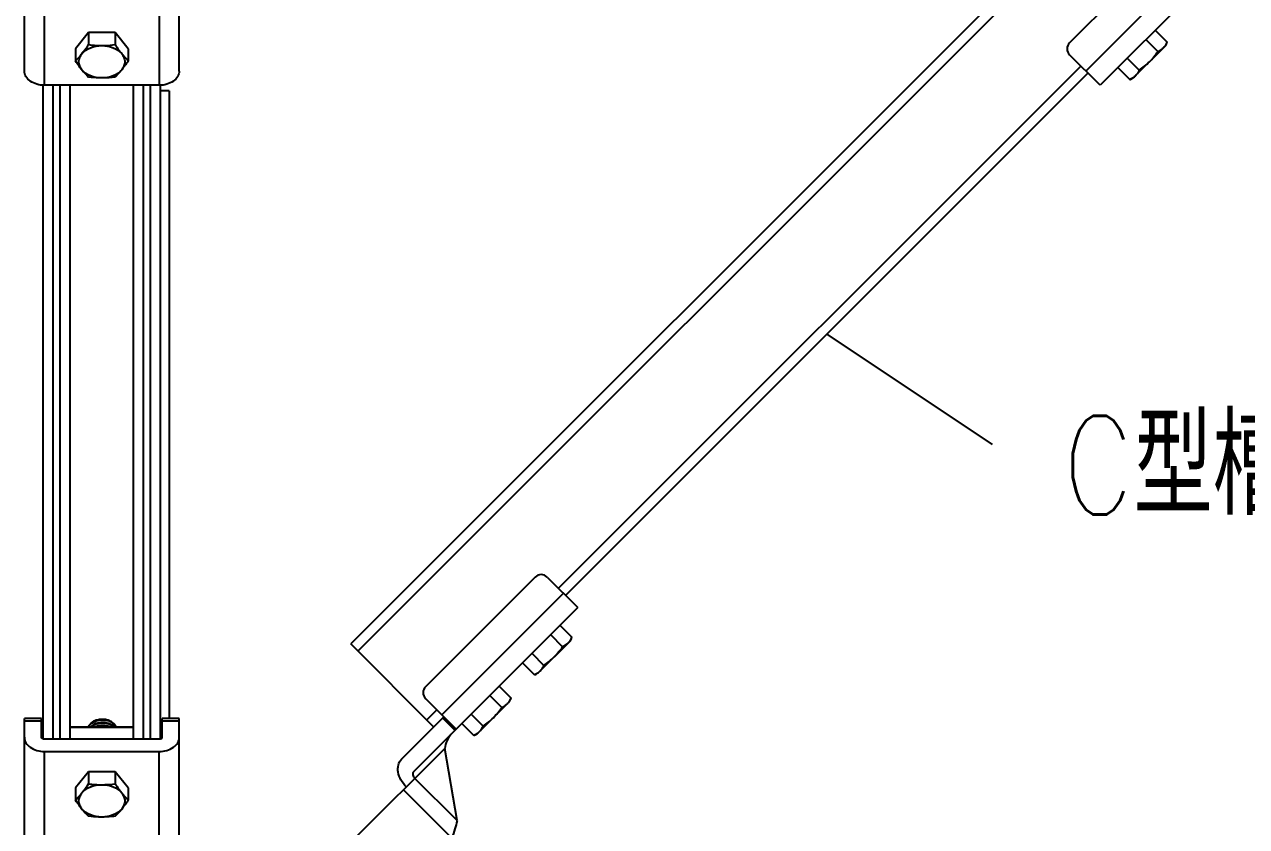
# Model space of a CAD drawing. Extents: x 1382187 to 1725648, y 860327 to 1571294.
# Drawn here: x 1531597 to 1536550, y 1212180 to 1215432 of the extents above; entities that cross this region are included whole.
import ezdxf

# ---------------------------------------------------------------- set-up
doc = ezdxf.new("R2010")
doc.units = 0
doc.header["$LTSCALE"] = 1000
doc.header["$MEASUREMENT"] = 0
doc.layers.add('W_DIM', color=4, linetype='Continuous')
doc.styles.get("Standard").update_dxf_attribs({"font": 'gbenor.shx', "bigfont": 'gbcbig.shx'})
doc.styles.add('wwp100', font='txt.shx', dxfattribs={"width": 0.7, "height": 400, "bigfont": 'hztxt.shx'})
doc.dimstyles.get("Standard").update_dxf_attribs({"dimtxt": 0.18, "dimasz": 0.18, "dimexe": 0.18, "dimexo": 0.0625, "dimgap": 0.09, "dimtad": 0, "dimtih": 1, "dimtoh": 1, "dimdec": 4, "dimzin": 0, "dimdsep": 46, "dimtxsty": 'Standard', "dimcen": 0.09, "dimadec": 0, "dimazin": 0, "dimtfac": 1, "dimtdec": 4, "dimtofl": 0, "dimtmove": 0, "dimatfit": 3, "dimfxl": 0, "dimtolj": 1, "dimtzin": 0, "dimarcsym": 0})

msp = doc.modelspace()

# ---------------------------------------------------------------- linework, layer by layer
at = {"linetype": 'Continuous'}
for p, q in [((1536104.2, 1216104.9), (1532919.4, 1212920)), ((1536133, 1216076.1), (1532948.1, 1212891.3)), ((1531597.1, 1215242.4), (1531597.1, 1215811.2)), ((1532224.4, 1215242.4), (1532224.4, 1215811.2)), ((1535833.2, 1215357.4), (1536276.7, 1215801)), ((1535898.9, 1215242.4), (1536391.7, 1215735.3)), ((1531678.4, 1215184.9), (1531678.4, 1215708.7)), ((1532143.1, 1215679.2), (1532143.1, 1215184.9)), ((1536464.4, 1215693), (1535956.4, 1215184.9)), ((1531857.1, 1215398.5), (1531803.4, 1215332.8)), ((1531857.1, 1215398.5), (1531857.1, 1215349.6)), ((1531964.4, 1215398.5), (1531857.1, 1215398.5)), ((1531964.4, 1215398.5), (1531964.4, 1215349.6)), ((1532018.1, 1215332.8), (1531964.4, 1215398.5)), ((1536142.2, 1215370.7), (1536191, 1215321.9)), ((1536180.1, 1215408.7), (1536229, 1215359.8)), ((1531803.4, 1215332.8), (1531803.4, 1215283.9)), ((1532018.1, 1215332.8), (1532018.1, 1215283.9)), ((1536091.1, 1215214.5), (1536222.5, 1215345.9)), ((1536222.5, 1215345.9), (1536229, 1215359.8)), ((1535956.4, 1215184.9), (1535833.2, 1215308.1)), ((1536066.3, 1215294.9), (1536115.2, 1215246)), ((1535878.3, 1215263), (1533761.3, 1213145.9)), ((1535907.1, 1215234.2), (1533790, 1213117.2)), ((1536028.3, 1215256.9), (1536077.2, 1215208)), ((1531672.6, 1212534.7), (1531672.6, 1215184.9)), ((1532143.1, 1215184.9), (1531678.4, 1215184.9)), ((1531713.3, 1212533.5), (1531713.3, 1215184.9)), ((1531742.3, 1212533.5), (1531742.3, 1215184.9)), ((1531783, 1212533.5), (1531783, 1215184.9)), ((1532038.5, 1212533.5), (1532038.5, 1215184.9)), ((1532079.2, 1212533.5), (1532079.2, 1215184.9)), ((1532108.2, 1212533.5), (1532108.2, 1215184.9)), ((1532148.9, 1212534.7), (1532148.9, 1215184.9)), ((1536091.1, 1215214.5), (1536077.2, 1215208)), ((1532183.7, 1215162.3), (1532148.9, 1215162.3)), ((1532183.7, 1215162.3), (1532183.7, 1212617.6)), ((1533666.8, 1213191.1), (1533223.3, 1212747.5)), ((1533716.1, 1213191.1), (1533839.3, 1213067.9)), ((1533781.8, 1213125.4), (1533289, 1212632.6)), ((1533346.5, 1212575.1), (1533839.3, 1213067.9)), ((1533767.3, 1212995.9), (1533816.2, 1212947)), ((1533729.4, 1212958), (1533778.3, 1212909.1)), ((1533809.7, 1212933.2), (1533816.2, 1212947)), ((1533256.1, 1212583.3), (1532919.4, 1212920)), ((1533678.3, 1212801.8), (1533809.7, 1212933.2)), ((1533615.6, 1212844.2), (1533664.5, 1212795.3)), ((1533653.5, 1212882.1), (1533702.4, 1212833.2)), ((1533678.3, 1212801.8), (1533664.5, 1212795.3)), ((1533520.9, 1212749.5), (1533569.8, 1212700.6)), ((1533346.1, 1212575.5), (1533223.3, 1212698.3)), ((1533483, 1212711.6), (1533531.9, 1212662.7)), ((1533563.3, 1212686.8), (1533569.8, 1212700.6)), ((1533268.5, 1212653.1), (1533227.4, 1212612)), ((1533431.9, 1212555.3), (1533563.3, 1212686.8)), ((1531597.1, 1212048.9), (1531597.1, 1212617.6)), ((1531666.8, 1212617.6), (1531597.1, 1212617.6)), ((1531666.8, 1212607.4), (1531597.1, 1212607.4)), ((1531666.8, 1212541.7), (1531666.8, 1212617.6)), ((1532154.7, 1212541.7), (1532154.7, 1212617.6)), ((1532224.4, 1212617.6), (1532154.7, 1212617.6)), ((1532224.4, 1212607.4), (1532154.7, 1212607.4)), ((1532224.4, 1212048.9), (1532224.4, 1212617.6)), ((1533125.3, 1212452.4), (1533295.7, 1212622.9)), ((1533292.4, 1212619.5), (1533341.7, 1212570.2)), ((1533369.2, 1212597.7), (1533418, 1212548.9)), ((1533407.1, 1212635.7), (1533456, 1212586.8)), ((1531783, 1212584.5), (1532038.5, 1212584.5)), ((1531783, 1212582.8), (1532038.5, 1212582.8)), ((1533174.6, 1212403.2), (1533345, 1212573.6)), ((1533431.9, 1212555.3), (1533418, 1212548.9)), ((1532143.1, 1212533.5), (1531678.4, 1212533.5)), ((1531785, 1212535), (1531786.5, 1212533.5)), ((1532035, 1212533.5), (1532036.5, 1212535)), ((1532932.7, 1212128.4), (1533300.4, 1212496.1)), ((1533350.5, 1212204), (1533300.4, 1212496.1)), ((1531678.4, 1211989.9), (1531678.4, 1212484.2)), ((1531678.4, 1212484.2), (1532143.1, 1212484.2)), ((1532143.1, 1211976.1), (1532143.1, 1212484.2)), ((1531857.1, 1212402.1), (1531803.4, 1212336.4)), ((1531857.1, 1212402.1), (1531857.1, 1212353.2)), ((1531964.4, 1212402.1), (1531857.1, 1212402.1)), ((1532018.1, 1212336.4), (1531964.4, 1212402.1)), ((1531964.4, 1212402.1), (1531964.4, 1212353.2)), ((1533350.5, 1212204), (1533179.4, 1212375.1)), ((1531803.4, 1212336.4), (1531803.4, 1212287.5)), ((1532018.1, 1212336.4), (1532018.1, 1212287.5)), ((1533132.9, 1212328.7), (1533329.3, 1212132.3))]:
    msp.add_line(p, q, dxfattribs=at)
for centre, radius, start, end in [((1535857.8, 1215332.8), 34.8, 135, 225), ((1531570.8, 1215524.9), 334.9, 313.9914, 320.7735), ((1532089.7, 1215459.2), 334.9, 219.2265, 226.0086), ((1533691.5, 1213166.4), 34.8, 45, 135), ((1533247.9, 1212722.9), 34.8, 135, 225), ((1531913.2, 1212535), 67.1, 100.3047, 102.2499), ((1531916, 1212545), 68.9, 69.4703, 74.8773), ((1531916.9, 1212546), 66.1, 69.6939, 69.8962), ((1531917.8, 1212548.5), 63.5, 65.0364, 69.7243), ((1531913.3, 1212522.2), 67.6, 99.5601, 100.813), ((1531930.4, 1212556.7), 40.6, 43.29, 44.8708), ((1531570.8, 1212528.4), 334.9, 313.9914, 320.7735), ((1532089.7, 1212462.7), 334.9, 219.2265, 226.0086)]:
    msp.add_arc(centre, radius, start, end, dxfattribs=at)
for points, knots in [([(1531830.3, 1215313.1), (1531832.6, 1215315.9), (1531841.9, 1215327.7), (1531850.7, 1215340.1), (1531857.1, 1215349.6)], [0, 0, 0, 0, 0.239452, 1, 1, 1, 1]), ([(1531830.3, 1215313.1), (1531839.1, 1215323.8), (1531865.1, 1215340.8), (1531895, 1215345.9), (1531910.8, 1215345.9)], [0, 0, 0, 0, 0.468341, 1, 1, 1, 1]), ([(1531857.1, 1215349.6), (1531861.5, 1215349.1), (1531879.3, 1215347), (1531897.3, 1215345.9), (1531910.8, 1215345.9)], [0, 0, 0, 0, 0.249182, 1, 1, 1, 1]), ([(1531910.8, 1215345.9), (1531915.2, 1215345.9), (1531933.2, 1215346.3), (1531951.1, 1215347.9), (1531964.4, 1215349.6)], [0, 0, 0, 0, 0.250767, 1, 1, 1, 1]), ([(1531910.8, 1215345.9), (1531926.5, 1215345.9), (1531956.4, 1215340.8), (1531982.4, 1215323.8), (1531991.2, 1215313.1)], [0, 0, 0, 0, 0.531659, 1, 1, 1, 1]), ([(1531964.4, 1215349.6), (1531966.6, 1215346.4), (1531975.1, 1215333.9), (1531984.1, 1215321.7), (1531991.2, 1215313.1)], [0, 0, 0, 0, 0.259411, 1, 1, 1, 1]), ([(1536191, 1215321.9), (1536193.1, 1215322.8), (1536201.3, 1215326.9), (1536208.9, 1215332.3), (1536213.7, 1215337.1)], [0, 0, 0, 0, 0.255699, 1, 1, 1, 1]), ([(1536213.7, 1215337.1), (1536215.3, 1215338.7), (1536221.4, 1215345.5), (1536226.1, 1215353.6), (1536229, 1215359.8)], [0, 0, 0, 0, 0.246322, 1, 1, 1, 1]), ([(1531830.3, 1215247.4), (1531828, 1215250.2), (1531818.6, 1215262), (1531809.9, 1215274.4), (1531803.4, 1215283.9)], [0, 0, 0, 0, 0.239452, 1, 1, 1, 1]), ([(1531830.3, 1215247.4), (1531826.4, 1215252.1), (1531820.1, 1215262.5), (1531816.7, 1215280.2), (1531820.1, 1215298), (1531826.4, 1215308.3), (1531830.3, 1215313.1)], [0, 0, 0, 0, 0.257487, 0.5, 0.742513, 1, 1, 1, 1]), ([(1531991.2, 1215313.1), (1531993.4, 1215310.4), (1532001.9, 1215300.3), (1532011.1, 1215290.7), (1532018.1, 1215283.9)], [0, 0, 0, 0, 0.264209, 1, 1, 1, 1]), ([(1531991.2, 1215313.1), (1531995.1, 1215308.3), (1532001.4, 1215298), (1532004.8, 1215280.2), (1532001.4, 1215262.5), (1531995.1, 1215252.1), (1531991.2, 1215247.4)], [0, 0, 0, 0, 0.257487, 0.5, 0.742513, 1, 1, 1, 1]), ([(1532018.1, 1215283.9), (1532015.9, 1215280.7), (1532007.3, 1215268.2), (1531998.3, 1215256), (1531991.2, 1215247.4)], [0, 0, 0, 0, 0.259411, 1, 1, 1, 1]), ([(1531678.4, 1215184.9), (1531668, 1215184.9), (1531647.6, 1215187.7), (1531621, 1215199.7), (1531602.1, 1215218.5), (1531597.1, 1215234.8), (1531597.1, 1215242.4)], [0, 0, 0, 0, 0.287977, 0.555343, 0.790527, 1, 1, 1, 1]), ([(1531910.8, 1215214.5), (1531895, 1215214.5), (1531865.1, 1215219.6), (1531839.1, 1215236.6), (1531830.3, 1215247.4)], [0, 0, 0, 0, 0.531659, 1, 1, 1, 1]), ([(1531910.8, 1215214.5), (1531906.3, 1215214.5), (1531888.3, 1215214.8), (1531870.4, 1215216.5), (1531857.1, 1215218.2)], [0, 0, 0, 0, 0.250767, 1, 1, 1, 1]), ([(1531991.2, 1215247.4), (1531982.4, 1215236.6), (1531956.4, 1215219.6), (1531926.5, 1215214.5), (1531910.8, 1215214.5)], [0, 0, 0, 0, 0.468341, 1, 1, 1, 1]), ([(1531964.4, 1215218.2), (1531960, 1215217.6), (1531942.2, 1215215.6), (1531924.2, 1215214.5), (1531910.8, 1215214.5)], [0, 0, 0, 0, 0.249182, 1, 1, 1, 1]), ([(1531991.2, 1215247.4), (1531989, 1215244.7), (1531980.5, 1215234.6), (1531971.4, 1215225), (1531964.4, 1215218.2)], [0, 0, 0, 0, 0.264209, 1, 1, 1, 1]), ([(1532224.4, 1215242.4), (1532224.4, 1215234.8), (1532219.4, 1215218.5), (1532200.5, 1215199.7), (1532173.9, 1215187.7), (1532153.5, 1215184.9), (1532143.1, 1215184.9)], [0, 0, 0, 0, 0.209473, 0.444657, 0.712023, 1, 1, 1, 1]), ([(1536099.9, 1215223.3), (1536101.5, 1215224.9), (1536107.6, 1215231.7), (1536112.2, 1215239.7), (1536115.2, 1215246)], [0, 0, 0, 0, 0.246322, 1, 1, 1, 1]), ([(1536077.2, 1215208), (1536078.4, 1215208.6), (1536082.9, 1215210.8), (1536087.3, 1215213.3), (1536090.4, 1215215.5)], [0, 0, 0, 0, 0.253346, 1, 1, 1, 1]), ([(1533800.9, 1212924.4), (1533802.5, 1212926), (1533808.7, 1212932.8), (1533813.3, 1212940.8), (1533816.2, 1212947)], [0, 0, 0, 0, 0.246322, 1, 1, 1, 1]), ([(1533778.3, 1212909.1), (1533780.4, 1212910.1), (1533788.6, 1212914.2), (1533796.1, 1212919.6), (1533800.9, 1212924.4)], [0, 0, 0, 0, 0.255699, 1, 1, 1, 1]), ([(1533664.5, 1212795.3), (1533665.6, 1212795.8), (1533670.2, 1212798), (1533674.6, 1212800.6), (1533677.7, 1212802.7)], [0, 0, 0, 0, 0.253346, 1, 1, 1, 1]), ([(1533687.1, 1212810.6), (1533688.7, 1212812.2), (1533694.8, 1212819), (1533699.5, 1212827), (1533702.4, 1212833.2)], [0, 0, 0, 0, 0.246322, 1, 1, 1, 1]), ([(1533554.5, 1212678), (1533556.1, 1212679.6), (1533562.2, 1212686.4), (1533566.9, 1212694.4), (1533569.8, 1212700.6)], [0, 0, 0, 0, 0.246322, 1, 1, 1, 1]), ([(1533531.9, 1212662.7), (1533534, 1212663.7), (1533542.1, 1212667.8), (1533549.7, 1212673.2), (1533554.5, 1212678)], [0, 0, 0, 0, 0.255699, 1, 1, 1, 1]), ([(1531866.3, 1212597.7), (1531865.2, 1212596.8), (1531861.2, 1212592.9), (1531857.9, 1212588.2), (1531856.1, 1212584.5)], [0, 0, 0, 0, 0.260908, 1, 1, 1, 1]), ([(1531856.9, 1212584.5), (1531857.2, 1212585.1), (1531858.7, 1212587.7), (1531860.5, 1212590.1), (1531862, 1212591.8)], [0, 0, 0, 0, 0.244964, 1, 1, 1, 1]), ([(1531862, 1212591.8), (1531870.7, 1212601.9), (1531891, 1212611.6), (1531918.7, 1212613.4), (1531933, 1212610.6), (1531939.6, 1212608.1)], [0, 0, 0, 0, 0.481069, 0.745193, 1, 1, 1, 1]), ([(1531959.1, 1212585.3), (1531953.7, 1212590.8), (1531938.7, 1212599.3), (1531913.1, 1212603.2), (1531886.9, 1212598.9), (1531871.3, 1212590.2), (1531865.3, 1212584.5)], [0, 0, 0, 0, 0.229048, 0.489241, 0.755135, 1, 1, 1, 1]), ([(1531866.3, 1212597.7), (1531873.9, 1212606.4), (1531891.6, 1212614.8), (1531915.7, 1212616.3), (1531928.2, 1212613.7), (1531934, 1212611.5)], [0, 0, 0, 0, 0.4793, 0.744107, 1, 1, 1, 1]), ([(1531933.9, 1212611.5), (1531922.2, 1212614.7), (1531897.7, 1212615.3), (1531874.9, 1212605.4), (1531866.3, 1212597.7)], [0, 0, 0, 0, 0.51374, 1, 1, 1, 1]), ([(1531867, 1212584.5), (1531873.1, 1212589.8), (1531888.4, 1212597.8), (1531913.7, 1212601.6), (1531938.5, 1212597.7), (1531952.9, 1212589.7), (1531958.4, 1212584.5)], [0, 0, 0, 0, 0.246285, 0.511502, 0.770596, 1, 1, 1, 1]), ([(1531926, 1212613.3), (1531923.8, 1212613.7), (1531915, 1212614.9), (1531906, 1212614.3), (1531899.5, 1212613)], [0, 0, 0, 0, 0.246819, 1, 1, 1, 1]), ([(1531928, 1212600.5), (1531925.8, 1212601), (1531917, 1212602.5), (1531907.9, 1212602.2), (1531901.2, 1212601)], [0, 0, 0, 0, 0.245752, 1, 1, 1, 1]), ([(1531951.8, 1212603.6), (1531950.9, 1212604.2), (1531947.2, 1212606.5), (1531943.2, 1212608.3), (1531940.1, 1212609.5)], [0, 0, 0, 0, 0.242042, 1, 1, 1, 1]), ([(1531944.6, 1212606), (1531945.2, 1212605.8), (1531947.4, 1212604.7), (1531949.6, 1212603.5), (1531951.1, 1212602.5)], [0, 0, 0, 0, 0.254738, 1, 1, 1, 1]), ([(1531951.1, 1212602.5), (1531954.7, 1212600.2), (1531961.1, 1212595), (1531965.5, 1212588.1), (1531966.9, 1212584.5)], [0, 0, 0, 0, 0.526239, 1, 1, 1, 1]), ([(1531951.8, 1212603.6), (1531955.3, 1212601.1), (1531961.5, 1212595.5), (1531965.8, 1212588.2), (1531967.1, 1212584.5)], [0, 0, 0, 0, 0.522981, 1, 1, 1, 1]), ([(1531941.1, 1212584.5), (1531936.8, 1212586.1), (1531918.8, 1212591.1), (1531899, 1212589.5), (1531885.8, 1212584.6)], [0, 0, 0, 0, 0.243472, 1, 1, 1, 1]), ([(1531890.1, 1212584.5), (1531893.9, 1212585.7), (1531909.1, 1212589), (1531925.2, 1212588), (1531936.3, 1212584.6)], [0, 0, 0, 0, 0.252377, 1, 1, 1, 1]), ([(1531928.5, 1212588.1), (1531926.3, 1212588.6), (1531917.7, 1212590.1), (1531908.7, 1212589.9), (1531902.1, 1212588.8)], [0, 0, 0, 0, 0.245444, 1, 1, 1, 1]), ([(1533331.3, 1212559.8), (1533322.4, 1212551), (1533308.6, 1212530.7), (1533302.2, 1212507.4), (1533300.4, 1212496.1)], [0, 0, 0, 0, 0.522516, 1, 1, 1, 1]), ([(1533346.1, 1212575.5), (1533346.2, 1212575.4), (1533346.3, 1212574.6), (1533345.5, 1212574), (1533345, 1212573.6)], [0, 0, 0, 0, 0.126775, 1, 1, 1, 1]), ([(1533418, 1212548.9), (1533419.2, 1212549.4), (1533423.8, 1212551.6), (1533428.2, 1212554.2), (1533431.3, 1212556.3)], [0, 0, 0, 0, 0.253346, 1, 1, 1, 1]), ([(1533440.7, 1212564.1), (1533442.3, 1212565.7), (1533448.4, 1212572.5), (1533453.1, 1212580.6), (1533456, 1212586.8)], [0, 0, 0, 0, 0.246322, 1, 1, 1, 1]), ([(1531597.1, 1212541.7), (1531597.1, 1212534.1), (1531602.1, 1212517.7), (1531621, 1212499), (1531647.6, 1212486.9), (1531668, 1212484.2), (1531678.4, 1212484.2)], [0, 0, 0, 0, 0.209473, 0.444657, 0.712023, 1, 1, 1, 1]), ([(1531672.6, 1212534.6), (1531671.7, 1212535), (1531669, 1212536.4), (1531666.8, 1212539.5), (1531666.8, 1212541.7)], [0, 0, 0, 0, 0.2888, 1, 1, 1, 1]), ([(1532143.1, 1212484.2), (1532153.5, 1212484.2), (1532173.9, 1212486.9), (1532200.5, 1212499), (1532219.4, 1212517.7), (1532224.4, 1212534.1), (1532224.4, 1212541.7)], [0, 0, 0, 0, 0.287977, 0.555343, 0.790527, 1, 1, 1, 1]), ([(1532154.7, 1212541.7), (1532154.7, 1212541), (1532154.1, 1212537.8), (1532151.2, 1212535.5), (1532148.9, 1212534.6)], [0, 0, 0, 0, 0.22722, 1, 1, 1, 1]), ([(1533144.6, 1212340.3), (1533136.1, 1212348.7), (1533121.9, 1212367.4), (1533110.1, 1212398.6), (1533109.9, 1212429.1), (1533119.2, 1212446.3), (1533125.3, 1212452.4)], [0, 0, 0, 0, 0.287971, 0.555344, 0.790532, 1, 1, 1, 1]), ([(1533174.6, 1212403.2), (1533171.4, 1212400), (1533169.4, 1212388.2), (1533175.4, 1212379.2), (1533179.4, 1212375.1)], [0, 0, 0, 0, 0.440241, 1, 1, 1, 1]), ([(1531830.3, 1212316.6), (1531832.6, 1212319.4), (1531841.9, 1212331.3), (1531850.7, 1212343.7), (1531857.1, 1212353.2)], [0, 0, 0, 0, 0.239452, 1, 1, 1, 1]), ([(1531830.3, 1212316.6), (1531839.1, 1212327.4), (1531865.1, 1212344.4), (1531895, 1212349.5), (1531910.8, 1212349.5)], [0, 0, 0, 0, 0.468341, 1, 1, 1, 1]), ([(1531857.1, 1212353.2), (1531861.5, 1212352.6), (1531879.3, 1212350.5), (1531897.3, 1212349.5), (1531910.8, 1212349.5)], [0, 0, 0, 0, 0.249182, 1, 1, 1, 1]), ([(1531910.8, 1212349.5), (1531915.2, 1212349.5), (1531933.2, 1212349.8), (1531951.1, 1212351.5), (1531964.4, 1212353.2)], [0, 0, 0, 0, 0.250767, 1, 1, 1, 1]), ([(1531910.8, 1212349.5), (1531926.5, 1212349.5), (1531956.4, 1212344.4), (1531982.4, 1212327.4), (1531991.2, 1212316.6)], [0, 0, 0, 0, 0.531659, 1, 1, 1, 1]), ([(1531964.4, 1212353.2), (1531966.6, 1212349.9), (1531975.1, 1212337.5), (1531984.1, 1212325.3), (1531991.2, 1212316.6)], [0, 0, 0, 0, 0.259411, 1, 1, 1, 1]), ([(1531830.3, 1212250.9), (1531826.4, 1212255.7), (1531820.1, 1212266.1), (1531816.7, 1212283.8), (1531820.1, 1212301.5), (1531826.4, 1212311.9), (1531830.3, 1212316.6)], [0, 0, 0, 0, 0.257487, 0.5, 0.742513, 1, 1, 1, 1]), ([(1531991.2, 1212316.6), (1531993.4, 1212313.9), (1532001.9, 1212303.8), (1532011.1, 1212294.2), (1532018.1, 1212287.5)], [0, 0, 0, 0, 0.264209, 1, 1, 1, 1]), ([(1531991.2, 1212316.6), (1531995.1, 1212311.9), (1532001.4, 1212301.5), (1532004.8, 1212283.8), (1532001.4, 1212266.1), (1531995.1, 1212255.7), (1531991.2, 1212250.9)], [0, 0, 0, 0, 0.257487, 0.5, 0.742513, 1, 1, 1, 1]), ([(1531830.3, 1212250.9), (1531828, 1212253.7), (1531818.6, 1212265.6), (1531809.9, 1212278), (1531803.4, 1212287.5)], [0, 0, 0, 0, 0.239452, 1, 1, 1, 1]), ([(1531910.8, 1212218.1), (1531895, 1212218.1), (1531865.1, 1212223.2), (1531839.1, 1212240.2), (1531830.3, 1212250.9)], [0, 0, 0, 0, 0.531659, 1, 1, 1, 1]), ([(1531991.2, 1212250.9), (1531982.4, 1212240.2), (1531956.4, 1212223.2), (1531926.5, 1212218.1), (1531910.8, 1212218.1)], [0, 0, 0, 0, 0.468341, 1, 1, 1, 1]), ([(1531991.2, 1212250.9), (1531989, 1212248.2), (1531980.5, 1212238.1), (1531971.4, 1212228.5), (1531964.4, 1212221.8)], [0, 0, 0, 0, 0.264209, 1, 1, 1, 1]), ([(1532018.1, 1212287.5), (1532015.9, 1212284.2), (1532007.3, 1212271.8), (1531998.3, 1212259.6), (1531991.2, 1212250.9)], [0, 0, 0, 0, 0.259411, 1, 1, 1, 1]), ([(1531910.8, 1212218.1), (1531906.3, 1212218.1), (1531888.3, 1212218.4), (1531870.4, 1212220.1), (1531857.1, 1212221.8)], [0, 0, 0, 0, 0.250767, 1, 1, 1, 1]), ([(1531964.4, 1212221.8), (1531960, 1212221.2), (1531942.2, 1212219.1), (1531924.2, 1212218.1), (1531910.8, 1212218.1)], [0, 0, 0, 0, 0.249182, 1, 1, 1, 1]), ([(1533350.5, 1212204), (1533348.4, 1212192.5), (1533341.7, 1212168.4), (1533333.6, 1212144.9), (1533329.3, 1212132.3)], [0, 0, 0, 0, 0.468219, 1, 1, 1, 1])]:
    msp.add_open_spline(points, degree=3, knots=knots, dxfattribs=at)
for points in [[(1536156.8, 1215280.2), (1536169.5, 1215292.9), (1536180.8, 1215307.1), (1536191, 1215321.9)], [(1536115.2, 1215246), (1536129.9, 1215256.2), (1536144.1, 1215267.5), (1536156.8, 1215280.2)], [(1536090.4, 1215215.5), (1536093.8, 1215217.8), (1536097, 1215220.4), (1536099.9, 1215223.3)], [(1533744, 1212867.5), (1533756.7, 1212880.2), (1533768, 1212894.3), (1533778.3, 1212909.1)], [(1533702.4, 1212833.2), (1533717.2, 1212843.5), (1533731.3, 1212854.8), (1533744, 1212867.5)], [(1533677.7, 1212802.7), (1533681.1, 1212805.1), (1533684.2, 1212807.7), (1533687.1, 1212810.6)], [(1533497.6, 1212621.1), (1533510.3, 1212633.8), (1533521.6, 1212647.9), (1533531.9, 1212662.7)], [(1533456, 1212586.8), (1533470.8, 1212597), (1533484.9, 1212608.3), (1533497.6, 1212621.1)], [(1533431.3, 1212556.3), (1533434.6, 1212558.6), (1533437.8, 1212561.3), (1533440.7, 1212564.1)], [(1531678.4, 1212533.5), (1531676.4, 1212533.5), (1531674.4, 1212533.8), (1531672.6, 1212534.6)], [(1531783, 1212536.5), (1531783.7, 1212536.1), (1531784.4, 1212535.6), (1531785, 1212535)], [(1532036.5, 1212535), (1532037.1, 1212535.6), (1532037.8, 1212536.1), (1532038.5, 1212536.5)], [(1532148.9, 1212534.6), (1532147.1, 1212533.8), (1532145.1, 1212533.5), (1532143.1, 1212533.5)]]:
    msp.add_open_spline(points, degree=3, dxfattribs=at)

# ---------------------------------------------------------------- texts
at = {"layer": 'W_DIM', "color": 7, "style": 'wwp100', "width": 0.8}
msp.add_text('C型槽钢', height=400, dxfattribs=at).set_placement((1535804.6, 1213444.4))

# ---------------------------------------------------------------- leaders
msp.add_leader([(1534848.6, 1214175.7), (1535519.6, 1213728.5)], dimstyle='Standard', override={"dimgap": 20, "dimtad": 0})

doc.saveas('drawing.dxf')
